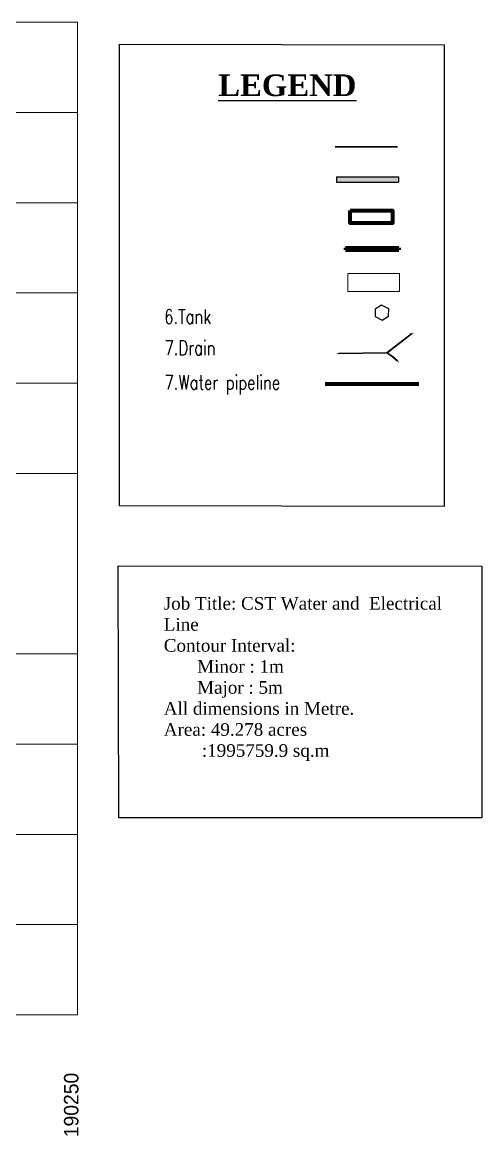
# Model space of a CAD drawing. Header units: metres. Extents: x 189356 to 379389, y 2970835 to 5942067.
# Drawn here: x 190219 to 190474, y 2970883 to 2971500 of the extents above; entities that cross this region are included whole.
import ezdxf

# ---------------------------------------------------------------- set-up
doc = ezdxf.new("R2010")
doc.units = ezdxf.units.M
doc.layers.add('Boundary line', color=7, linetype='Continuous', lineweight=30)
for name, color, linetype in [('BUILDING', 7, 'Continuous'), ('building line', 250, 'Continuous'), ('Drain line', 250, 'Continuous'), ('footh path', 27, 'Continuous'), ('Grid', 250, 'Continuous'), ('Road line', 7, 'Continuous'), ('Sport Courts', 30, 'Continuous'), ('text', 7, 'Continuous')]:
    doc.layers.add(name, color=color, linetype=linetype)
doc.styles.add('2dim', font='simplex.shx', dxfattribs={"width": 0.75, "height": 4})

msp = doc.modelspace()

# ---------------------------------------------------------------- hatches: boundary and pattern name
h = msp.add_hatch(color=8)
h.dxf.hatch_style = 1
h.paths.add_polyline_path([(190427.78, 2971414.37), (190393.39, 2971414.37), (190393.39, 2971411.37), (190427.78, 2971411.37)])
at = {"layer": 'Drain line', "lineweight": 120}
h = msp.add_hatch(color=163, dxfattribs=at)
h.dxf.hatch_style = 1
h.paths.add_polyline_path([(190394.47, 2971316.61), (190421.19, 2971316.98), (190434.87, 2971327.55), (190435, 2971327.39), (190421.43, 2971316.91), (190424.24, 2971315.24), (190427.09, 2971312.59), (190426.95, 2971312.44), (190424.12, 2971315.07), (190421.26, 2971316.78), (190394.47, 2971316.41)])
at = {"layer": 'footh path', "lineweight": 120}
h = msp.add_hatch(color=24, dxfattribs=at)
h.dxf.hatch_style = 1
h.paths.add_polyline_path([(190427.89, 2971374.96), (190398.32, 2971374.96), (190398.32, 2971373.96), (190427.89, 2971373.96)])

# ---------------------------------------------------------------- linework, layer by layer
for p, q in [((190393.39, 2971414.37), (190393.39, 2971411.37)), ((190427.78, 2971414.37), (190427.78, 2971411.37))]:
    msp.add_line(p, q)
at = {"layer": 'Boundary line'}
msp.add_line((190392.67, 2971430.9), (190427.16, 2971430.9), dxfattribs=at)
at = {"layer": 'BUILDING'}
for p, q in [((190418.32, 2971343.2), (190414.88, 2971341.08)), ((190414.88, 2971341.08), (190414.88, 2971336.93)), ((190422.31, 2971341.29), (190418.32, 2971343.2)), ((190422.24, 2971337.1), (190422.31, 2971341.29)), ((190414.88, 2971336.93), (190418.63, 2971335)), ((190418.63, 2971335), (190422.24, 2971337.1))]:
    msp.add_line(p, q, dxfattribs=at)
at = {"layer": 'building line', "lineweight": 120}
msp.add_lwpolyline([(190400.94, 2971395.69), (190424.38, 2971395.69), (190424.38, 2971388.62), (190400.94, 2971388.62)], close=True, dxfattribs=at)
at = {"layer": 'Drain line'}
for p, q in [((190421.19, 2971316.98), (190434.87, 2971327.55)), ((190421.43, 2971316.91), (190435, 2971327.39)), ((190394.47, 2971316.61), (190421.19, 2971316.98)), ((190394.47, 2971316.41), (190421.26, 2971316.78)), ((190421.26, 2971316.78), (190424.12, 2971315.07)), ((190421.43, 2971316.91), (190424.24, 2971315.24)), ((190424.12, 2971315.07), (190426.95, 2971312.44)), ((190424.24, 2971315.24), (190427.09, 2971312.59))]:
    msp.add_line(p, q, dxfattribs=at)
at = {"layer": 'Drain line', "lineweight": 120}
for p, q in [((190434.87, 2971327.55), (190435, 2971327.39)), ((190394.47, 2971316.61), (190394.47, 2971316.41)), ((190427.09, 2971312.59), (190426.95, 2971312.44))]:
    msp.add_line(p, q, dxfattribs=at)
at = {"layer": 'Drain line', "color": 4, "lineweight": 100}
msp.add_line((190387.03, 2971299.6), (190439.04, 2971299.6), dxfattribs=at)
at = {"layer": 'footh path', "lineweight": 120}
for p, q in [((190398.32, 2971374.96), (190427.89, 2971374.96)), ((190398.32, 2971374.96), (190398.32, 2971373.96)), ((190398.32, 2971373.96), (190427.89, 2971373.96)), ((190427.89, 2971374.96), (190427.89, 2971373.96))]:
    msp.add_line(p, q, dxfattribs=at)
at = {"layer": 'Grid', "lineweight": 0}
for p, q in [((190250, 2971500), (189500, 2971500)), ((190250, 2971500), (190250, 2970950)), ((190250, 2971450), (189500, 2971450)), ((190250, 2971400), (189500, 2971400)), ((190250, 2971350), (189500, 2971350)), ((190250, 2971300), (189500, 2971300)), ((190250, 2971250), (189500, 2971250)), ((190250, 2971150), (189500, 2971150)), ((190250, 2971100), (189500, 2971100)), ((190250, 2971050), (189500, 2971050)), ((190250, 2971000), (189500, 2971000)), ((190250, 2970950), (189500, 2970950))]:
    msp.add_line(p, q, dxfattribs=at)
at = {"layer": 'Road line'}
for p, q in [((190393.39, 2971414.37), (190427.78, 2971414.37)), ((190393.39, 2971411.37), (190427.78, 2971411.37))]:
    msp.add_line(p, q, dxfattribs=at)
at = {"layer": 'Sport Courts', "lineweight": 0}
for p, q in [((190399.65, 2971360.87), (190428.2, 2971360.87)), ((190399.65, 2971350.8), (190399.65, 2971360.87)), ((190428.2, 2971360.87), (190428.2, 2971350.8)), ((190428.2, 2971350.8), (190399.65, 2971350.8))]:
    msp.add_line(p, q, dxfattribs=at)
at = {"layer": 'text'}
for points in [[(190273.14, 2971487.79), (190452.96, 2971487.52), (190453.08, 2971231.77), (190273.25, 2971232.05)], [(190272.5, 2971198.74), (190473.83, 2971198.71), (190473.81, 2971059.21), (190272.78, 2971059.2)]]:
    msp.add_lwpolyline(points, close=True, dxfattribs=at)

# ---------------------------------------------------------------- texts
at = {"layer": 'Sport Courts', "insert": (190327.88, 2971471.11), "char_height": 12, "width": 39.9127, "attachment_point": 1}
msp.add_mtext('\\pxt1,2;{\\fTimes New Roman|b1|i0|c0|p18;\\L\\C0;LEGEND}', dxfattribs=at)
at = {"layer": 'text'}
msp.add_text('190250', height=8, rotation=90, dxfattribs=at).set_placement((190250.44, 2970882.2))
at = {"layer": 'text', "char_height": 8, "attachment_point": 1, "style": '2dim'}
for s, insert in [('6.Tank ', (190297.96, 2971340.9)), ('7.Drain ', (190298.11, 2971323.61)), ('7.Water pipeline ', (190298.12, 2971304.42))]:
    msp.add_mtext_dynamic_manual_height_columns(s, width=109.6758, gutter_width=34.93, heights=[0], dxfattribs=dict(at, insert=insert))
at = {"layer": 'text', "insert": (190297.73, 2971181.5), "char_height": 6.9861, "attachment_point": 1}
msp.add_mtext_dynamic_manual_height_columns('{\\fTimes New Roman|b0|i0|c0|p18;Job Title: CST Water and  Electrical Line \\PContour Interval:\\P       Minor : 1m\\P       Major : 5m\\PAll dimensions in Metre.\\PArea: 49.278 acres\\P        :1995759.9 sq.m}', width=163.1852, gutter_width=34.93, heights=[137.43], dxfattribs=at)

doc.saveas('drawing.dxf')
